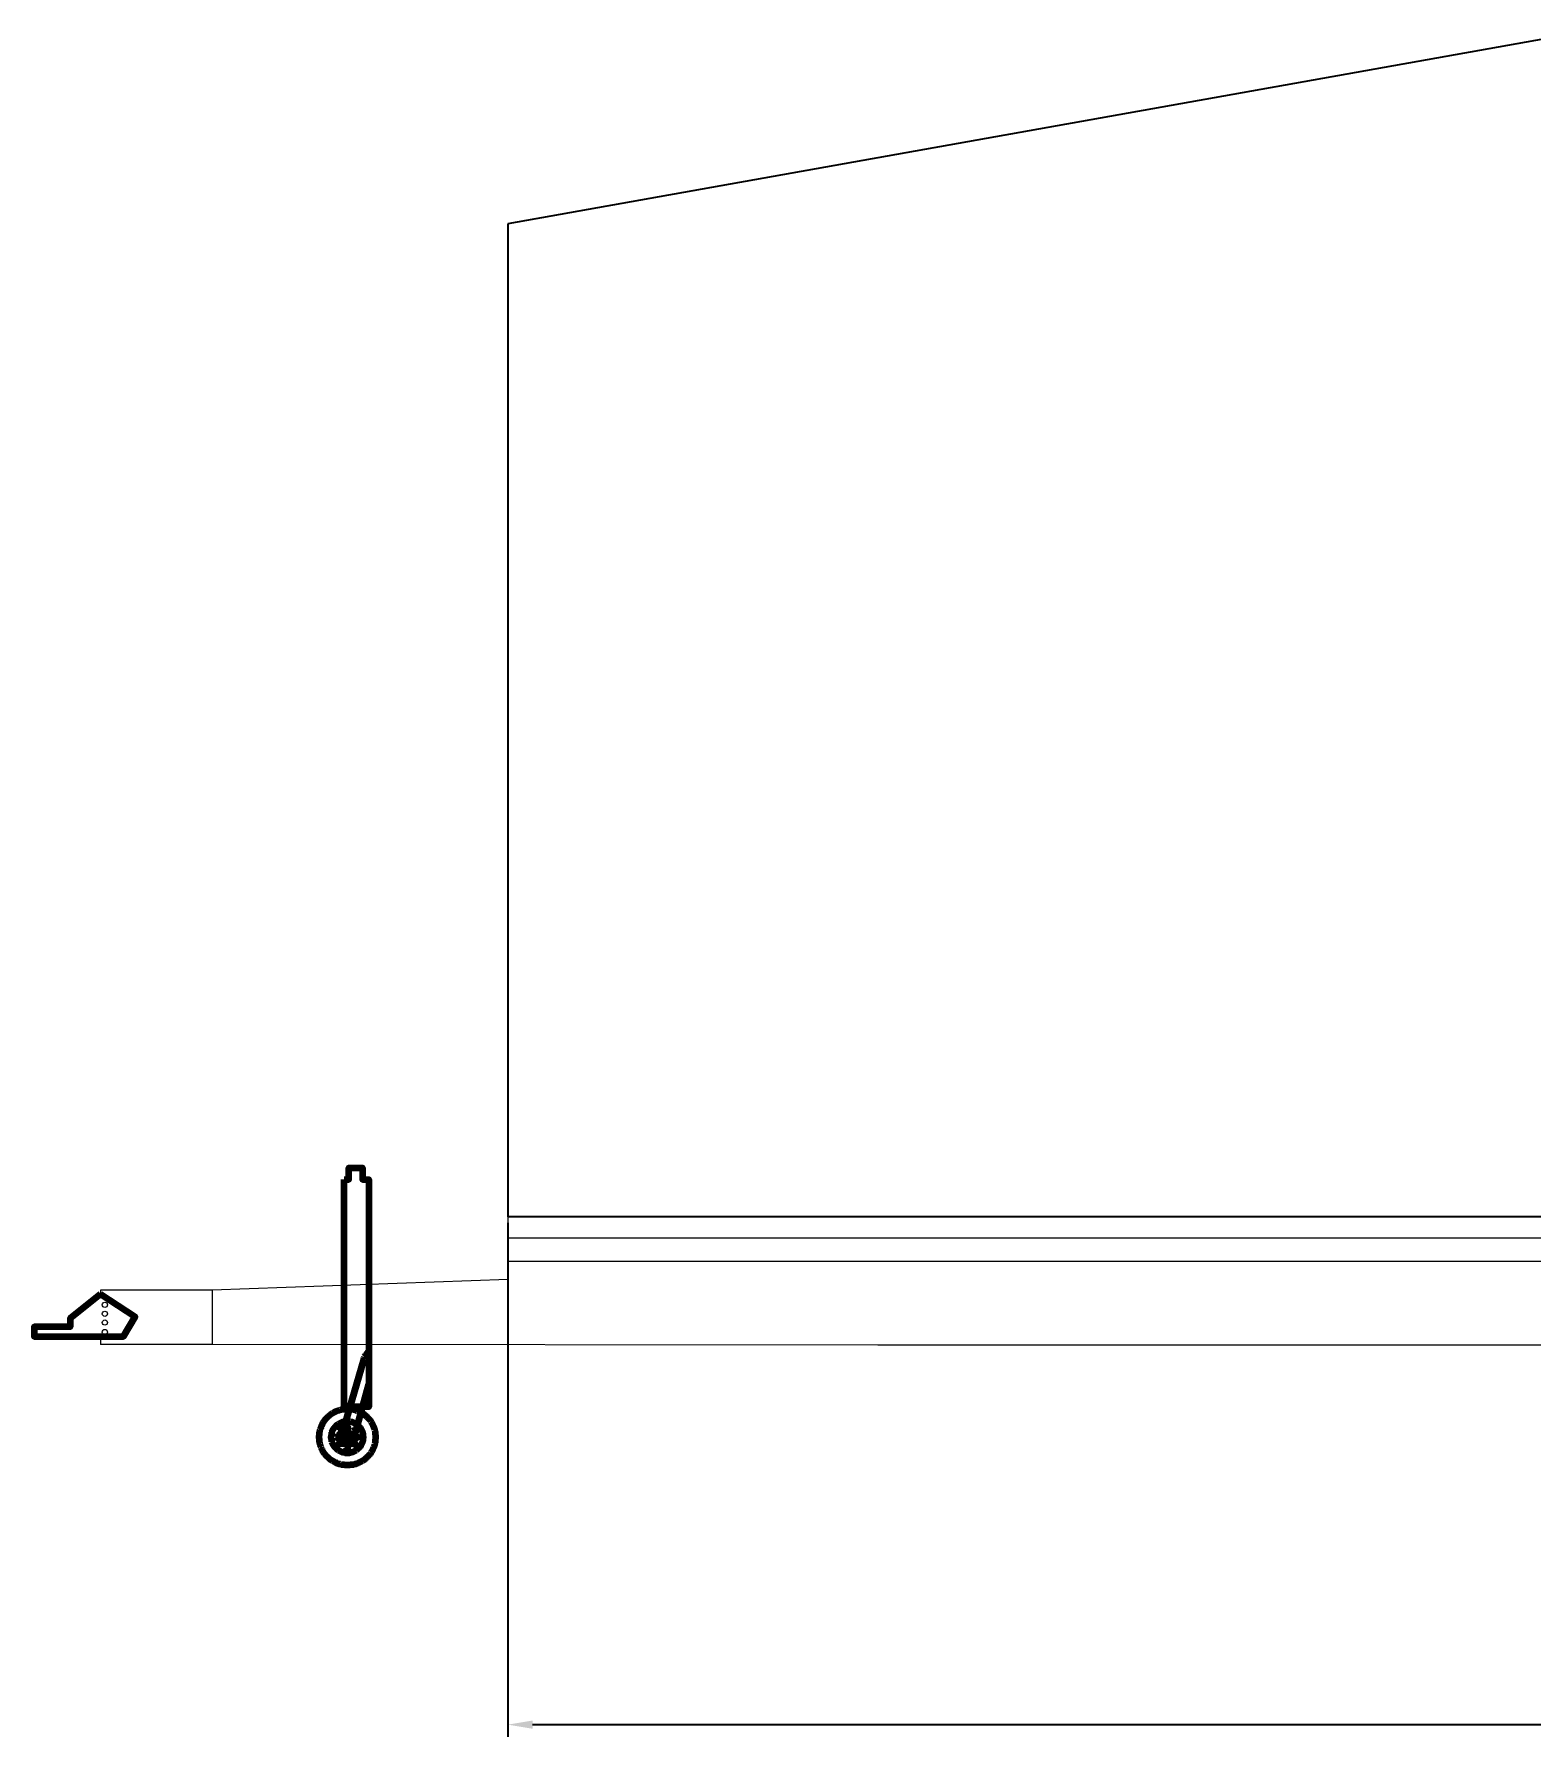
# Model space of a CAD drawing. Header units: inches. Extents: x -6116765 to 6074085, y -988255 to 3489801.
# Drawn here: x 101.9 to 253.8, y 46.9 to 219.8 of the extents above; entities that cross this region are included whole.
import ezdxf

# ---------------------------------------------------------------- set-up
doc = ezdxf.new("R2010")
doc.units = ezdxf.units.IN
for name, color, linetype, lineweight in [('H', 7, 'Continuous', 100), ('P', 250, 'Continuous', 100), ('Traktor', 7, 'Continuous', 5)]:
    doc.layers.add(name, color=color, linetype=linetype, lineweight=lineweight)
doc.layers.add('measurements', color=151, linetype='Continuous')
doc.layers.add('Wall', color=7, linetype='Continuous')
doc.styles.get("Standard").update_dxf_attribs({"font": 'arial.ttf'})
doc.dimstyles.new('ISO-25', dxfattribs={"dimtxt": 2.5, "dimasz": 2.5, "dimexe": 1.25, "dimexo": 0.625, "dimtad": 1, "dimtxsty": 'Standard', "dimcen": 2.5, "dimadec": 0, "dimazin": 0, "dimtfac": 1, "dimtmove": 0, "dimatfit": 3, "dimfxl": 1, "dimarcsym": 0})

# ---------------------------------------------------------------- blocks, each defined once
blk = doc.blocks.new('Tractor_tandem_trailer')
at = {"layer": 'H', "linetype": 'Continuous'}
for points in [[(-7930.3, 5622), (-7929.7, 5623.7), (-7927.9, 5624.3), (-7926.2, 5623.7), (-7925.6, 5622), (-7926.2, 5620.2), (-7927.9, 5619.6), (-7929.7, 5620.2)], [(-7912.7, 5629.6), (-7911.5, 5631.4), (-7910.3, 5632), (-7908.5, 5631.4), (-7908, 5629.6), (-7908.5, 5627.9), (-7910.3, 5627.3), (-7911.5, 5627.9)], [(-7894.4, 5621.4), (-7893.3, 5622.6), (-7892.1, 5623.2), (-7890.3, 5622.6), (-7889.7, 5621.4), (-7890.3, 5619.6), (-7892.1, 5619), (-7893.3, 5619.6)], [(-7936.8, 5605.5), (-7936.2, 5607.3), (-7935, 5607.9), (-7933.2, 5607.3), (-7932.6, 5605.5), (-7933.2, 5603.8), (-7935, 5603.2), (-7936.2, 5603.8)], [(-7931.5, 5589.6), (-7930.9, 5591.4), (-7929.1, 5592), (-7927.4, 5591.4), (-7926.8, 5589.6), (-7927.4, 5587.9), (-7929.1, 5587.3), (-7930.9, 5587.9)], [(-7922.7, 5605.5), (-7922.1, 5607.9), (-7921.5, 5610.2), (-7920.3, 5612), (-7919.1, 5613.7), (-7916.8, 5615.5), (-7915, 5616.7), (-7912.7, 5617.3), (-7910.3, 5617.3), (-7908, 5617.3), (-7905.6, 5616.7), (-7903.2, 5615.5), (-7901.5, 5613.7), (-7900.3, 5612), (-7899.1, 5610.2), (-7898.5, 5607.9), (-7898, 5605.5), (-7898.5, 5603.2), (-7899.1, 5600.8), (-7900.3, 5598.5), (-7901.5, 5596.7), (-7903.2, 5595.5), (-7905.6, 5594.3), (-7908, 5593.8), (-7910.3, 5593.2), (-7912.7, 5593.8), (-7915, 5594.3), (-7916.8, 5595.5), (-7919.1, 5596.7), (-7920.3, 5598.5), (-7921.5, 5600.8), (-7922.1, 5603.2)], [(-7912.7, 5580.8), (-7912.1, 5582.6), (-7910.3, 5583.2), (-7908.5, 5582.6), (-7908, 5580.8), (-7908.5, 5579.1), (-7910.3, 5578.5), (-7912.1, 5579.1)], [(-7893.8, 5589.1), (-7893.3, 5590.8), (-7892.1, 5591.4), (-7890.3, 5590.8), (-7889.7, 5589.1), (-7890.3, 5587.9), (-7892.1, 5586.7), (-7893.3, 5587.9)], [(-7888, 5605.5), (-7887.4, 5606.7), (-7886.2, 5607.9), (-7884.4, 5606.7), (-7883.8, 5605.5), (-7884.4, 5603.8), (-7886.2, 5603.2), (-7887.4, 5603.8)]]:
    blk.add_hatch(color=7, dxfattribs=at).paths.add_polyline_path(points)
for p, q in [((1648.3, 6174.2), (-7496, 6174.2)), ((-7496, 6174.2), (-7496, 6118.6)), ((1648.3, 6118.6), (-7496, 6118.6)), ((-7496, 6118.6), (-7496, 6058.5)), ((-7495.7, 6058.5), (-7495.7, 5843.8)), ((-1591.8, 6058.5), (-7495.7, 6058.5)), ((-8546.6, 5984.6), (-8546.6, 5973.5)), ((-8258.5, 5984.6), (-8546.6, 5984.6)), ((-7495.7, 6011.8), (-8258.5, 5984.6)), ((-8258.5, 5984.6), (-8258.5, 5844.6)), ((-8546.6, 5864.6), (-8546.6, 5844.6)), ((-8258.5, 5844.6), (-8546.6, 5844.6)), ((-6542.9, 5842.8), (-8258.5, 5844.6)), ((-1664.5, 5842.8), (-6542.9, 5842.8))]:
    blk.add_line(p, q)
for centre in [(-8535.1, 5946.5), (-8535.1, 5923.5), (-8535.1, 5900.8), (-8535.1, 5876.3)]:
    blk.add_circle(centre, 6.74)
at = {"layer": 'P', "color": 0, "linetype": 'Continuous'}
for p, q in [((-7867.9, 5807.5), (-7931.5, 5589.1)), ((-7866.7, 5812.3), (-7867.9, 5808.7)), ((-7867.9, 5808.7), (-7867.9, 5807.5)), ((-7864.3, 5815.9), (-7866.7, 5812.3)), ((-7861.9, 5818.3), (-7864.3, 5815.9)), ((-7859.5, 5820.7), (-7861.9, 5818.3)), ((-7857.1, 5824.3), (-7859.5, 5820.7)), ((-7853.5, 5825.5), (-7857.1, 5824.3)), ((-7896.7, 5589.1), (-7854.4, 5741.9)), ((-7931.5, 5589.1), (-7896.7, 5589.1))]:
    blk.add_line(p, q, dxfattribs=at)
for points in [[(-7918, 6269.5), (-7906, 6269.5), (-7906, 6299.5), (-7871.2, 6299.5), (-7871.2, 6269.5), (-7854.4, 6269.5), (-7854.4, 5683.9), (-7918, 5683.9), (-7918, 6269.5)], [(-8546.6, 5973.6), (-8624.6, 5911.6), (-8624.6, 5889.6), (-8717.6, 5889.6), (-8717.6, 5864.6), (-8486.6, 5864.6), (-8456.6, 5915.6), (-8546.6, 5973.6)], [(-7982.6, 5605.5), (-7982.6, 5607.3), (-7982.6, 5609.6), (-7982, 5611.4), (-7982, 5613.2), (-7982, 5614.9), (-7981.5, 5616.7), (-7981.5, 5618.5), (-7980.9, 5620.2), (-7980.9, 5622), (-7980.3, 5623.7), (-7979.7, 5625.5), (-7979.1, 5627.3), (-7978.5, 5629), (-7977.9, 5630.8), (-7977.3, 5632), (-7976.7, 5633.7), (-7976.2, 5635.5), (-7975.6, 5637.3), (-7974.4, 5638.4), (-7973.8, 5640.2), (-7972, 5643.1), (-7970.3, 5646.1), (-7967.9, 5649), (-7966.2, 5652), (-7963.8, 5654.3), (-7961.5, 5657.3), (-7958.5, 5659.6), (-7956.2, 5661.4), (-7953.2, 5663.7), (-7950.3, 5666.1), (-7947.3, 5667.8), (-7944.4, 5669.6), (-7942.6, 5670.2), (-7941.5, 5671.4), (-7939.7, 5672), (-7937.9, 5672.5), (-7936.8, 5673.1), (-7935, 5673.7), (-7933.2, 5674.3), (-7931.5, 5674.9), (-7929.7, 5675.5), (-7927.9, 5676.1), (-7926.2, 5676.7), (-7924.4, 5676.7), (-7922.7, 5677.3), (-7920.9, 5677.3), (-7919.1, 5677.8), (-7917.4, 5677.8), (-7915.6, 5677.8), (-7913.8, 5678.4), (-7912.1, 5678.4), (-7909.7, 5678.4), (-7908, 5678.4), (-7906.2, 5678.4), (-7904.4, 5677.8), (-7902.7, 5677.8), (-7900.9, 5677.8), (-7899.1, 5677.3), (-7896.8, 5677.3), (-7895, 5676.7), (-7893.3, 5676.7), (-7891.5, 5676.1), (-7890.3, 5675.5), (-7888.5, 5674.9), (-7886.8, 5674.3), (-7885, 5673.7), (-7883.3, 5673.1), (-7881.5, 5672.5), (-7880.3, 5672), (-7878.6, 5671.4), (-7876.8, 5670.2), (-7875, 5669.6), (-7872.1, 5667.8), (-7869.1, 5666.1), (-7866.2, 5663.7), (-7863.9, 5661.4), (-7860.9, 5659.6), (-7858.6, 5657.3), (-7856.2, 5654.3), (-7853.9, 5652), (-7851.5, 5649), (-7849.7, 5646.1), (-7848, 5643.1), (-7846.2, 5640.2), (-7845, 5638.4), (-7844.4, 5637.3), (-7843.9, 5635.5), (-7843.3, 5633.7), (-7842.1, 5632), (-7841.5, 5630.8), (-7840.9, 5629), (-7840.3, 5627.3), (-7840.3, 5625.5), (-7839.7, 5623.7), (-7839.2, 5622), (-7838.6, 5620.2), (-7838.6, 5618.5), (-7838, 5616.7), (-7838, 5614.9), (-7838, 5613.2), (-7837.4, 5611.4), (-7837.4, 5609.6), (-7837.4, 5607.3), (-7837.4, 5605.5), (-7837.4, 5603.8), (-7837.4, 5602), (-7837.4, 5600.2), (-7838, 5598.5), (-7838, 5596.1), (-7838, 5594.3), (-7838.6, 5592.6), (-7838.6, 5590.8), (-7839.2, 5589.1), (-7839.7, 5587.3), (-7840.3, 5585.5), (-7840.3, 5584.3), (-7840.9, 5582.6), (-7841.5, 5580.8), (-7842.1, 5579.1), (-7843.3, 5577.3), (-7843.9, 5575.5), (-7844.4, 5574.4), (-7845, 5572.6), (-7846.2, 5570.8), (-7848, 5567.9), (-7849.7, 5564.9), (-7851.5, 5562), (-7853.9, 5559.7), (-7856.2, 5556.7), (-7858.6, 5554.4), (-7860.9, 5552), (-7863.9, 5549.7), (-7866.2, 5547.3), (-7869.1, 5545.5), (-7872.1, 5543.8), (-7875, 5542), (-7876.8, 5540.8), (-7878.6, 5540.2), (-7880.3, 5539.7), (-7881.5, 5539.1), (-7883.3, 5537.9), (-7885, 5537.3), (-7886.8, 5536.7), (-7888.5, 5536.1), (-7890.3, 5536.1), (-7891.5, 5535.5), (-7893.3, 5535), (-7895, 5534.4), (-7896.8, 5534.4), (-7899.1, 5533.8), (-7900.9, 5533.8), (-7902.7, 5533.8), (-7904.4, 5533.2), (-7906.2, 5533.2), (-7908, 5533.2), (-7909.7, 5533.2), (-7912.1, 5533.2), (-7913.8, 5533.2), (-7915.6, 5533.2), (-7917.4, 5533.8), (-7919.1, 5533.8), (-7920.9, 5533.8), (-7922.7, 5534.4), (-7924.4, 5534.4), (-7926.2, 5535), (-7927.9, 5535.5), (-7929.7, 5536.1), (-7931.5, 5536.1), (-7933.2, 5536.7), (-7935, 5537.3), (-7936.8, 5537.9), (-7937.9, 5539.1), (-7939.7, 5539.7), (-7941.5, 5540.2), (-7942.6, 5540.8), (-7944.4, 5542), (-7947.3, 5543.8), (-7950.3, 5545.5), (-7953.2, 5547.3), (-7956.2, 5549.7), (-7958.5, 5552), (-7961.5, 5554.4), (-7963.8, 5556.7), (-7966.2, 5559.7), (-7967.9, 5562), (-7970.3, 5564.9), (-7972, 5567.9), (-7973.8, 5570.8), (-7974.4, 5572.6), (-7975.6, 5574.4), (-7976.2, 5575.5), (-7976.7, 5577.3), (-7977.3, 5579.1), (-7977.9, 5580.8), (-7978.5, 5582.6), (-7979.1, 5584.3), (-7979.7, 5585.5), (-7980.3, 5587.3), (-7980.9, 5589.1), (-7980.9, 5590.8), (-7981.5, 5592.6), (-7981.5, 5594.3), (-7982, 5596.1), (-7982, 5598.5), (-7982, 5600.2), (-7982.6, 5602), (-7982.6, 5603.8), (-7982.6, 5605.5)], [(-7951.5, 5605.5), (-7951.5, 5607.3), (-7950.9, 5609.6), (-7950.9, 5611.4), (-7950.3, 5613.7), (-7950.3, 5615.5), (-7949.7, 5617.9), (-7949.1, 5619.6), (-7947.9, 5621.4), (-7947.3, 5623.2), (-7946.2, 5624.9), (-7945.6, 5626.7), (-7944.4, 5628.4), (-7943.2, 5630.2), (-7942.1, 5631.4), (-7940.9, 5633.2), (-7939.1, 5634.3), (-7937.9, 5636.1), (-7936.2, 5637.3), (-7935, 5638.4), (-7933.2, 5639.6), (-7931.5, 5640.8), (-7929.7, 5641.4), (-7927.9, 5642.6), (-7926.2, 5643.1), (-7924.4, 5643.7), (-7922.7, 5644.9), (-7920.3, 5644.9), (-7918.5, 5645.5), (-7916.8, 5646.1), (-7914.4, 5646.1), (-7912.7, 5646.7), (-7910.3, 5646.7), (-7908, 5646.7), (-7906.2, 5646.1), (-7903.8, 5646.1), (-7902.1, 5645.5), (-7900.3, 5644.9), (-7898, 5644.9), (-7896.2, 5643.7), (-7894.4, 5643.1), (-7892.7, 5642.6), (-7890.9, 5641.4), (-7889.1, 5640.8), (-7887.4, 5639.6), (-7885.6, 5638.4), (-7884.4, 5637.3), (-7882.7, 5636.1), (-7881.5, 5634.3), (-7879.7, 5633.2), (-7878.6, 5631.4), (-7877.4, 5630.2), (-7876.2, 5628.4), (-7875, 5626.7), (-7874.4, 5624.9), (-7873.3, 5623.2), (-7872.7, 5621.4), (-7871.5, 5619.6), (-7870.9, 5617.9), (-7870.3, 5615.5), (-7870.3, 5613.7), (-7869.7, 5611.4), (-7869.7, 5609.6), (-7869.1, 5607.3), (-7869.1, 5605.5), (-7869.1, 5603.2), (-7869.7, 5601.4), (-7869.7, 5599), (-7870.3, 5597.3), (-7870.3, 5594.9), (-7870.9, 5593.2), (-7871.5, 5591.4), (-7872.7, 5589.6), (-7873.3, 5587.9), (-7874.4, 5586.1), (-7875, 5584.3), (-7876.2, 5582.6), (-7877.4, 5580.8), (-7878.6, 5579.6), (-7879.7, 5577.9), (-7881.5, 5576.7), (-7882.7, 5574.9), (-7884.4, 5573.8), (-7885.6, 5572.6), (-7887.4, 5571.4), (-7889.1, 5570.2), (-7890.9, 5569.6), (-7892.7, 5568.5), (-7894.4, 5567.9), (-7896.2, 5566.7), (-7898, 5566.1), (-7900.3, 5565.5), (-7902.1, 5565.5), (-7903.8, 5564.9), (-7906.2, 5564.4), (-7908, 5564.4), (-7910.3, 5564.4), (-7912.7, 5564.4), (-7914.4, 5564.4), (-7916.8, 5564.9), (-7918.5, 5565.5), (-7920.3, 5565.5), (-7922.7, 5566.1), (-7924.4, 5566.7), (-7926.2, 5567.9), (-7927.9, 5568.5), (-7929.7, 5569.6), (-7931.5, 5570.2), (-7933.2, 5571.4), (-7935, 5572.6), (-7936.2, 5573.8), (-7937.9, 5574.9), (-7939.1, 5576.7), (-7940.9, 5577.9), (-7942.1, 5579.6), (-7943.2, 5580.8), (-7944.4, 5582.6), (-7945.6, 5584.3), (-7946.2, 5586.1), (-7947.3, 5587.9), (-7947.9, 5589.6), (-7949.1, 5591.4), (-7949.7, 5593.2), (-7950.3, 5594.9), (-7950.3, 5597.3), (-7950.9, 5599), (-7950.9, 5601.4), (-7951.5, 5603.2), (-7951.5, 5605.5)], [(-7930.3, 5622), (-7929.7, 5623.7), (-7927.9, 5624.3), (-7926.2, 5623.7), (-7925.6, 5622), (-7926.2, 5620.2), (-7927.9, 5619.6), (-7929.7, 5620.2), (-7930.3, 5622)], [(-7912.7, 5629.6), (-7911.5, 5631.4), (-7910.3, 5632), (-7908.5, 5631.4), (-7908, 5629.6), (-7908.5, 5627.9), (-7910.3, 5627.3), (-7911.5, 5627.9), (-7912.7, 5629.6)], [(-7894.4, 5621.4), (-7893.3, 5622.6), (-7892.1, 5623.2), (-7890.3, 5622.6), (-7889.7, 5621.4), (-7890.3, 5619.6), (-7892.1, 5619), (-7893.3, 5619.6), (-7894.4, 5621.4)], [(-7936.8, 5605.5), (-7936.2, 5607.3), (-7935, 5607.9), (-7933.2, 5607.3), (-7932.6, 5605.5), (-7933.2, 5603.8), (-7935, 5603.2), (-7936.2, 5603.8), (-7936.8, 5605.5)], [(-7931.5, 5589.6), (-7930.9, 5591.4), (-7929.1, 5592), (-7927.4, 5591.4), (-7926.8, 5589.6), (-7927.4, 5587.9), (-7929.1, 5587.3), (-7930.9, 5587.9), (-7931.5, 5589.6)], [(-7922.7, 5605.5), (-7922.1, 5607.9), (-7921.5, 5610.2), (-7920.3, 5612), (-7919.1, 5613.7), (-7916.8, 5615.5), (-7915, 5616.7), (-7912.7, 5617.3), (-7910.3, 5617.3), (-7908, 5617.3), (-7905.6, 5616.7), (-7903.2, 5615.5), (-7901.5, 5613.7), (-7900.3, 5612), (-7899.1, 5610.2), (-7898.5, 5607.9), (-7898, 5605.5), (-7898.5, 5603.2), (-7899.1, 5600.8), (-7900.3, 5598.5), (-7901.5, 5596.7), (-7903.2, 5595.5), (-7905.6, 5594.3), (-7908, 5593.8), (-7910.3, 5593.2), (-7912.7, 5593.8), (-7915, 5594.3), (-7916.8, 5595.5), (-7919.1, 5596.7), (-7920.3, 5598.5), (-7921.5, 5600.8), (-7922.1, 5603.2), (-7922.7, 5605.5)], [(-7912.7, 5580.8), (-7912.1, 5582.6), (-7910.3, 5583.2), (-7908.5, 5582.6), (-7908, 5580.8), (-7908.5, 5579.1), (-7910.3, 5578.5), (-7912.1, 5579.1), (-7912.7, 5580.8)], [(-7893.8, 5589.1), (-7893.3, 5590.8), (-7892.1, 5591.4), (-7890.3, 5590.8), (-7889.7, 5589.1), (-7890.3, 5587.9), (-7892.1, 5586.7), (-7893.3, 5587.9), (-7893.8, 5589.1)], [(-7888, 5605.5), (-7887.4, 5606.7), (-7886.2, 5607.9), (-7884.4, 5606.7), (-7883.8, 5605.5), (-7884.4, 5603.8), (-7886.2, 5603.2), (-7887.4, 5603.8), (-7888, 5605.5)]]:
    blk.add_lwpolyline(points, dxfattribs=at)
blk = doc.blocks.new('*D441')
at = {"layer": 'Defpoints', "color": 0, "transparency": 16777216}
for p in [(149.99, 99.76), (509.99, 99.76), (509.99, 48.19)]:
    blk.add_point(p, dxfattribs=at)
at = {"layer": 'measurements', "color": 0, "lineweight": -2, "transparency": 16777216}
for p, q in [((149.99, 99.13), (149.99, 46.94)), ((509.99, 99.13), (509.99, 46.94)), ((152.49, 48.19), (507.49, 48.19))]:
    blk.add_line(p, q, dxfattribs=at)
at = {"layer": 'measurements', "color": 0, "transparency": 16777216}
for points in [[(152.49, 48.61), (152.49, 47.77), (149.99, 48.19)], [(507.49, 48.61), (507.49, 47.77), (509.99, 48.19)]]:
    blk.add_solid(points, dxfattribs=at)
at = {"layer": 'measurements', "color": 0, "transparency": 16777216, "insert": (329.99, 50.09), "char_height": 2.5, "attachment_point": 5}
blk.add_mtext('360', dxfattribs=at)

msp = doc.modelspace()

# ---------------------------------------------------------------- linework, layer by layer
at = {"layer": 'Wall'}
msp.add_line((257.992, 219.759), (149.992, 200.486), dxfattribs=at)
msp.add_lwpolyline([(149.992, 200.486), (149.992, 99.759), (509.992, 99.759), (509.992, 200.486)], dxfattribs=at)

# ---------------------------------------------------------------- block references
at = {"layer": 'Traktor', "xscale": 0.03937007874015748, "yscale": 0.03937007874015748, "zscale": 0.03937007874015748}
msp.add_blockref('Tractor_tandem_trailer', (445.111, -143.321), dxfattribs=at)

# ---------------------------------------------------------------- dimensions: what is measured, and where the dimension line sits
at = {"layer": 'measurements'}
dim = msp.add_linear_dim(base=(509.992, 48.191), p1=(149.992, 99.759), p2=(509.992, 99.759), dimstyle='ISO-25', dxfattribs=at)
dim.commit()
dim.dimension.update_dxf_attribs({"geometry": '*D441', "text_midpoint": (329.992, 50.094)})

doc.saveas('drawing.dxf')
